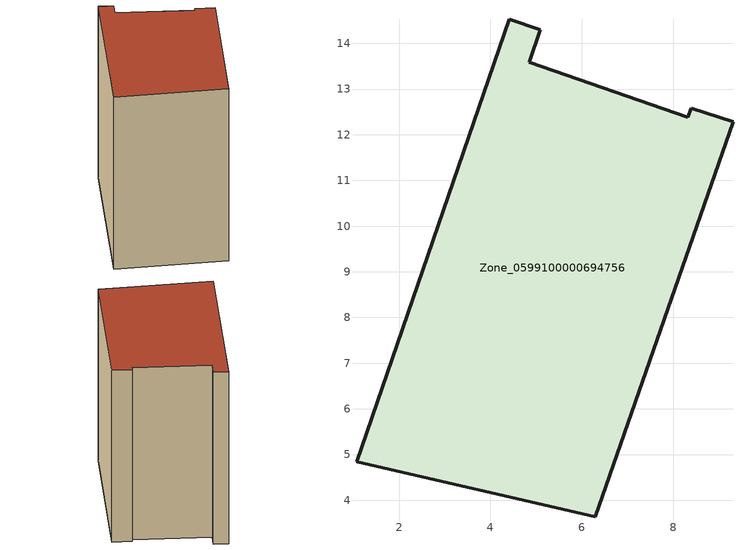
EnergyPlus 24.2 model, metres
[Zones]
Zone_0599100000694756
 floor ground (C_G): 8.4,12.58 9.31,12.29 6.3,3.64 1.07,4.85 4.42,14.53 5.09,14.29 4.85,13.59 8.32,12.38 z0
 wall outside (C_F): 4.85,13.59 5.09,14.29 4.42,14.53 1.07,4.85 6.3,3.64 9.31,12.29 8.4,12.58 8.32,12.38 4.85,13.59 z0:8.67
 roof outside (C_R): 9.31,12.29 8.4,12.58 8.32,12.38 4.85,13.59 5.09,14.29 4.42,14.53 1.07,4.85 6.3,3.64 z8.67
[BUILDING]
Pand.0599100000694756: North Axis=0; Terrain=City; Loads Convergence Tolerance Value=0.04; Temperature Convergence Tolerance Value=0.4; Solar Distribution=FullExterior; Maximum Number of Warmup Days=25; Minimum Number of Warmup Days=1
[Site:Location]
Rotterdam.The.Hague.AP_ZH_NLD Design_Conditions: Latitude=51.96; Longitude=4.45; Time Zone=1; Elevation=-4.5
[SITE:GROUNDTEMPERATURE:BUILDINGSURFACE]
18, 18, 18, 18, 18, 18, 18, 18, 18, 18, 18, 18
[MATERIAL] Thermal Absorptance=0.9; Solar Absorptance=0.7; Visible Absorptance=0.7
Name | Roughness | Thickness | Conductivity | Density | Specific Heat
G.TC.1992-2005 | MediumSmooth | 0.15 | 0.06 | 540 | 1210
F.TC.1992-2005 | Rough | 0.3 | 0.12 | 1920 | 840
R.TC.1992-2005 | MediumRough | 0.2 | 0.08 | 1500 | 1000
[CONSTRUCTION]
C_G: G.TC.1992-2005
C_F: F.TC.1992-2005
C_R: R.TC.1992-2005
[ZONE]
Zone_0599100000694756: Type=1; Multiplier=1; Ceiling Height=Autocalculate; Volume=Autocalculate; Floor Area=autocalculate; Part of Total Floor Area=Yes
[ZONEINFILTRATION:DESIGNFLOWRATE]
Infil_Zone_0599100000694756: Zone or ZoneList or Space or SpaceList=Zone_0599100000694756; Schedule=AlwaysOn; Design Flow Rate Calculation Method=Flow/Area; Flow Rate per Floor Area=0.0015; Constant Term Coefficient=1; Temperature Term Coefficient=0; Velocity Term Coefficient=0; Velocity Squared Term Coefficient=0
[HVACTEMPLATE:ZONE:IDEALLOADSAIRSYSTEM]
Zone_0599100000694756: Maximum Heating Supply Air Temperature=50; Minimum Cooling Supply Air Temperature=13; Maximum Heating Supply Air Humidity Ratio=0.0156; Minimum Cooling Supply Air Humidity Ratio=0.0077; Heating Limit=NoLimit; Cooling Limit=NoLimit; Dehumidification Control Type=ConstantSensibleHeatRatio; Cooling Sensible Heat Ratio=0.7; Dehumidification Setpoint=60; Humidification Control Type=None; Humidification Setpoint=30; Outdoor Air Method=None; Outdoor Air Flow Rate per Person=0.00944; Outdoor Air Flow Rate per Zone Floor Area=0; Outdoor Air Flow Rate per Zone=0; Demand Controlled Ventilation Type=None; Outdoor Air Economizer Type=NoEconomizer; Heat Recovery Type=None; Sensible Heat Recovery Effectiveness=0.7; Latent Heat Recovery Effectiveness=0.65
[ZONECONTROL:THERMOSTAT]
ThermostatControl_Zone_0599100000694756: Zone or ZoneList=Zone_0599100000694756; Control Type Schedule=DualSetpointControlType; Control 1=Thermostat_Zone_0599100000694756; Temperature Difference Between Cutout And Setpoint=0
[THERMOSTATSETPOINT:DUALSETPOINT]
Thermostat_Zone_0599100000694756: Heating Setpoint Temperature Schedule=HeatingSetpoint_Zone_0599100000694756; Cooling Setpoint Temperature Schedule=CoolingSetpoint_Zone_0599100000694756
[SCHEDULE:COMPACT]
HeatingSetpoint_Zone_0599100000694756: Through: 12/31, For: AllDays, Until: 24:00, 21
CoolingSetpoint_Zone_0599100000694756: Through: 12/31, For: AllDays, Until: 24:00, 24
DualSetpointControlType: Through: 12/31, For: AllDays, Until: 24:00, 4
AlwaysOn: Through: 12/31, For: AllDays, Until: 24:00, 1
